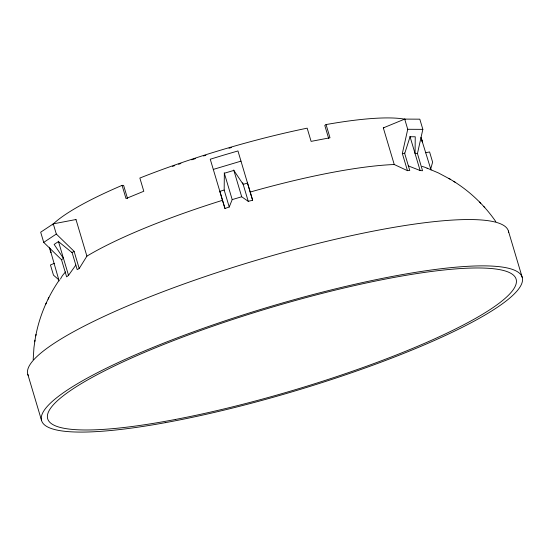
<?xml version="1.0" encoding="UTF-8"?>
<svg xmlns="http://www.w3.org/2000/svg" width="550" height="550" viewBox="0 0 550 550"><rect width="100%" height="100%" fill="white"/><g stroke="black" fill="none" stroke-linecap="round" stroke-linejoin="round"><path stroke-width="0.82" d="M49.933 248.923L59.118 280.926M252.629 200.255L237.958 150.954L224.077 155.004L210.251 159.218L224.964 208.505L229.226 206.999L224.173 190.039L224.345 173.25L233.853 170.417L243.183 184.374L247.534 183.074L252.629 200.255L248.242 201.327L241.704 196.769L233.722 169.978M33.179 359.576L33.942 347.676L34.994 340.182M35.75 335.892C39.442 316.216 47.472 297.44 58.706 280.892M34.712 341.763L36.025 334.324M407.467 170.665L402.332 153.491L407.736 129.284L404.697 119.096L383.322 127.896L394.247 164.519L407.467 170.665L409.757 170.466L404.532 152.941M408.402 165.928L420.124 170.521L422.551 170.748L417.443 153.574L422.847 129.36L419.808 119.171L404.697 119.096M430.581 169.421L432.616 162.133L429.578 151.944L425.37 152.749M229.226 206.999L232.196 199.602L224.214 172.817M45.533 304.535L46.296 302.947M48.07 299.179L48.812 297.626M71.954 252.086L77.179 269.61L79.207 268.524L86.9 256.142L89.877 254.375A194.061 34.031 -16.6 0 1 216.941 202.056L222.496 200.303M86.9 256.142L75.983 219.519L53.281 223.857L40.679 232.196L43.718 242.385L61.497 259.683L66.626 276.849L68.53 275.337L75.824 265.072M43.718 242.385L56.313 234.046L53.281 223.857M61.497 259.683L63.47 258.376L54.141 244.42L58.458 241.56L72.119 252.656L74.099 251.343L56.313 234.046M405.274 119.274A194.061 34.031 -16.6 0 0 328.13 124.197L326.061 124.561L324.782 125.407L328.714 138.614M75.515 219.794L75.983 219.519M127.545 198.584L123.613 185.377L122.079 185.371L120.141 186.196A194.061 34.031 -16.6 0 0 52.326 224.881M54.409 263.34L50.449 264.969L53.487 275.158L59.18 280.143M232.196 199.602L241.704 196.769M213.29 169.407L240.996 161.143M224.173 190.039L219.828 191.338L224.964 208.505M250.209 192.046L255.819 190.465A194.061 34.031 -16.6 0 1 390.789 164.677L394.247 164.519M383.322 127.896L383.873 127.868M407.736 129.284L422.847 129.36M402.332 153.491L404.704 153.505L410.059 136.744L412.651 136.757L415.243 136.771L415.071 153.56L417.443 153.574M427.082 168.128L438.391 172.927L450.299 179.272M453.853 181.445C470.388 191.799 484.756 205.597 495.832 221.657M448.828 178.372L455.352 182.359M483.697 206.415L484.797 207.591M479.627 202.084L480.714 203.239M421.224 138.236L431.062 170.046M51.04 252.636L50.16 250.876M508.399 231.021L522.211 277.337M420.942 137.287L422.331 141.948L422.104 139.996M409.949 136.379L420.124 170.521M326.061 124.561L329.993 137.768L311.107 141.377L307.168 128.171L304.982 128.618A194.061 34.031 -16.6 0 0 141.934 177.224L139.858 178.049L143.797 191.249L126.012 198.571L122.079 185.371M242.701 182.738L248.242 201.327M74.099 251.343L79.207 268.524M58.355 241.196L68.53 275.337M49.424 247.197L50.813 251.859M27.789 374.296L41.601 420.612M28.38 375.719A250.752 43.973 -16.6 0 1 255.53 260.514A250.752 43.973 -16.6 0 1 508.688 232.533M60.534 279.056A194.061 34.031 -16.6 0 1 65.622 271.899M422.132 166.416A194.061 34.031 -16.6 0 1 427.508 168.431M172.507 166.409A191.132 33.516 -16.6 0 1 174.783 165.605M178.592 164.278A191.132 33.516 -16.6 0 1 180.895 163.481M191.744 159.823A191.132 33.516 -16.6 0 1 195.656 158.537M203.528 155.994A191.132 33.516 -16.6 0 1 205.899 155.244M229.02 148.225A191.132 33.516 -16.6 0 1 231.419 147.531M165.22 422.675A250.752 43.973 -16.6 0 0 522.5 278.85A250.752 43.973 -16.6 0 0 157.994 345.4A250.752 43.973 -16.6 0 0 165.22 422.675M175.402 419.457A244.393 42.859 -16.6 0 0 516.113 279.153A244.393 42.859 -16.6 0 0 154.199 348.315A244.393 42.859 -16.6 0 0 175.402 419.457"/></g></svg>
